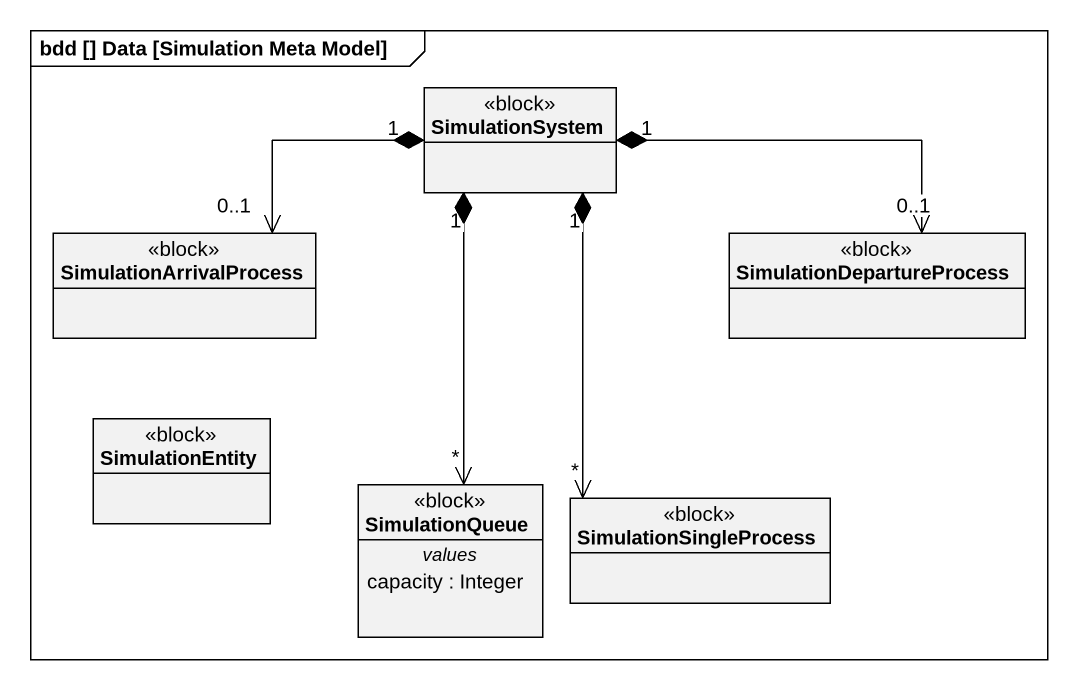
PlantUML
@startuml
mainframe bdd [] Data [Simulation Meta Model]
hide circle
hide empty members
class SimulationSystem <<block>>
class SimulationArrivalProcess <<block>>
class SimulationDepartureProcess <<block>>
class SimulationEntity <<block>>
class SimulationQueue <<block>> {
  -- values --
  capacity : Integer
}
class SimulationSingleProcess <<block>>
SimulationSystem "1" *-left-> "0..1" SimulationArrivalProcess
SimulationSystem "1" *-right-> "0..1" SimulationDepartureProcess
SimulationSystem "1" *--> "*" SimulationQueue
SimulationSystem "1" *--> "*" SimulationSingleProcess
@enduml
